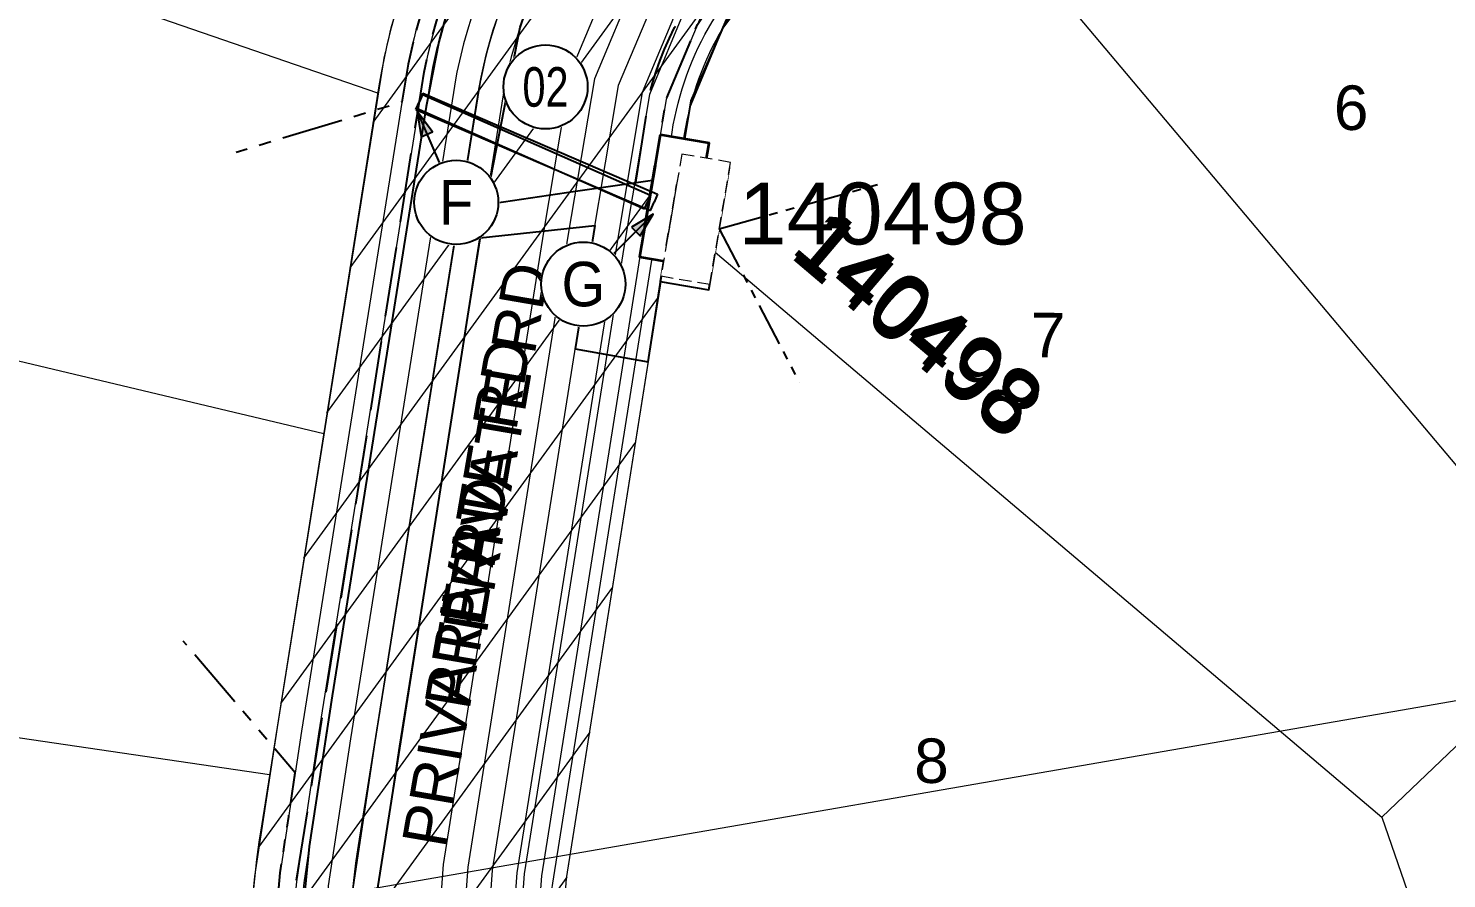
# Model space of a CAD drawing. Header units: metres. Extents: x 0 to 309348, y 0 to 6272736.
# Drawn here: x 308502.2 to 308559.6, y 6272132.6 to 6272167 of the extents above; entities that cross this region are included whole.
import ezdxf
from ezdxf.enums import TextEntityAlignment as Align

# ---------------------------------------------------------------- set-up
doc = ezdxf.new("R2010")
doc.units = ezdxf.units.M
for name, pattern in [('DASHED', [0.75, 0.5, -0.25]), ('IE Trench LV', [5.5, 4, -1.5]), ('PHANTOMX2', [5, 2.5, -0.5, 0.5, -0.5, 0.5, -0.5])]:
    doc.linetypes.add(name, pattern=pattern)
doc.layers.get('0').update_dxf_attribs({"color": 6})
for name, color, linetype, lineweight in [('_User Miscellaneous1', 30, 'Continuous', 13), ('_User_LV_Exist', 5, 'Continuous', 35), ('Cadastre Developer_SP_NEW', 92, 'Continuous', 15), ('Cadastre Easements_SP_NEW', 52, 'DASHED', 15), ('Cadastre Land Parcels_SP_EXT', 118, 'Continuous', 15), ('Cadastre Roads_SP_NEW', 214, 'Continuous', 15)]:
    doc.layers.add(name, color=color, linetype=linetype, lineweight=lineweight)
doc.layers.add('_User Miscellaneous10', color=252, linetype='Continuous', lineweight=13, plot=False, transparency=0.85)
for name, color, linetype in [('Duct_SP_NEW', 2, 'Continuous'), ('Mains_LV_New_T84', 2, 'Cable x'), ('Mains_LV_New_T94', 2, 'Cable o'), ('Notes_SP_NEW', 51, 'Continuous'), ('Services_SP_NEW_UG', 2, 'PHANTOMX2'), ('SupportsUG_SP_LV_NEW', 2, 'Continuous'), ('Trench_SP_NEW', 2, 'Continuous'), ('UG_Details_SP_MISC', 7, 'Continuous')]:
    doc.layers.add(name, color=color, linetype=linetype)
doc.styles.add('RoadName', font='arial.ttf', dxfattribs={"height": 2.5})
doc.styles.get("Standard").update_dxf_attribs({"font": 'arial.ttf'})
doc.linetypes.add('Cable 1', pattern='A,5,-2,["//",Standard,S=1.5,R=0,X=-1.5,Y=-0.8],-0.001', length=7.001)
doc.linetypes.add('Cable o', pattern='A,5.25,-0.1,["o",Standard,S=2,R=0,X=0.2,Y=-0.7],-2', length=7.35)
doc.linetypes.add('Cable x', pattern='A,5,-0.25,["x",Standard,S=2,R=0,X=0,Y=-0.8],-1.5', length=6.75)

# ---------------------------------------------------------------- blocks, each defined once
blk = doc.blocks.new('PILLAR_NEW')
at = {"width": 0.9}
blk.add_attdef('ASSET_NUM', text='', height=2, dxfattribs=at).set_placement((4, 2), align=Align.MIDDLE_LEFT)
for tag, p, flags in [('SUBURB', (-2, 0), 1), ('STREETNAME', (-1.8, 0), 9), ('PARENT', (-1.6, 0), 9), ('NOTES', (-1.4, 0), 9), ('LOCATION', (-1.2, 0), 9), ('LEGEND', (-1, 0), 9), ('USAGE', (-0.8, 0), 9), ('SUPPORT_TYPE', (-0.6, 0), 9), ('STATE', (-0.4, 0), 9), ('OWNED_BY', (-0.2, 0), 9)]:
    blk.add_attdef(tag, p, '', height=0.2, rotation=270, dxfattribs=dict(flags=flags))
blk.add_wipeout([(1, 2.5), (1, -2.5), (-1, -2.5), (-1, 2.5)])
blk.add_lwpolyline([(-1, 2.5), (-1, -1.25), (-1, 1.25), (-1, -2.5), (1, -2.5), (1, 2.5)], close=True)
blk = doc.blocks.new('DUCT_INDICATOR')
blk.add_wipeout([(0, 1.75), (-0.021, 1.75), (-0.043, 1.749), (-0.064, 1.749), (-0.086, 1.748), (-0.107, 1.747), (-0.129, 1.745), (-0.15, 1.744), (-0.172, 1.742), (-0.193, 1.739), (-0.214, 1.737), (-0.236, 1.734), (-0.257, 1.731), (-0.278, 1.728), (-0.299, 1.724), (-0.32, 1.72), (-0.341, 1.716), (-0.362, 1.712), (-0.383, 1.707), (-0.404, 1.703), (-0.425, 1.698), (-0.446, 1.692), (-0.467, 1.687), (-0.487, 1.681), (-0.508, 1.675), (-0.529, 1.668), (-0.549, 1.662), (-0.569, 1.655), (-0.59, 1.648), (-0.61, 1.64), (-0.63, 1.633), (-0.65, 1.625), (-0.67, 1.617), (-0.689, 1.608), (-0.709, 1.6), (-0.729, 1.591), (-0.748, 1.582), (-0.768, 1.573), (-0.787, 1.563), (-0.806, 1.553), (-0.825, 1.543), (-0.844, 1.533), (-0.863, 1.523), (-0.881, 1.512), (-0.9, 1.501), (-0.918, 1.49), (-0.936, 1.478), (-0.954, 1.467), (-0.972, 1.455), (-0.99, 1.443), (-1.008, 1.431), (-1.025, 1.418), (-1.042, 1.406), (-1.06, 1.393), (-1.077, 1.38), (-1.094, 1.366), (-1.11, 1.353), (-1.127, 1.339), (-1.143, 1.325), (-1.159, 1.311), (-1.175, 1.297), (-1.191, 1.282), (-1.207, 1.267), (-1.222, 1.253), (-1.237, 1.237), (-1.253, 1.222), (-1.267, 1.207), (-1.282, 1.191), (-1.297, 1.175), (-1.311, 1.159), (-1.325, 1.143), (-1.339, 1.127), (-1.353, 1.11), (-1.366, 1.094), (-1.38, 1.077), (-1.393, 1.06), (-1.406, 1.042), (-1.418, 1.025), (-1.431, 1.008), (-1.443, 0.99), (-1.455, 0.972), (-1.467, 0.954), (-1.478, 0.936), (-1.49, 0.918), (-1.501, 0.9), (-1.512, 0.881), (-1.523, 0.863), (-1.533, 0.844), (-1.543, 0.825), (-1.553, 0.806), (-1.563, 0.787), (-1.573, 0.768), (-1.582, 0.748), (-1.591, 0.729), (-1.6, 0.709), (-1.608, 0.689), (-1.617, 0.67), (-1.625, 0.65), (-1.633, 0.63), (-1.64, 0.61), (-1.648, 0.59), (-1.655, 0.569), (-1.662, 0.549), (-1.668, 0.529), (-1.675, 0.508), (-1.681, 0.487), (-1.687, 0.467), (-1.692, 0.446), (-1.698, 0.425), (-1.703, 0.404), (-1.707, 0.383), (-1.712, 0.362), (-1.716, 0.341), (-1.72, 0.32), (-1.724, 0.299), (-1.728, 0.278), (-1.731, 0.257), (-1.734, 0.236), (-1.737, 0.214), (-1.739, 0.193), (-1.742, 0.172), (-1.744, 0.15), (-1.745, 0.129), (-1.747, 0.107), (-1.748, 0.086), (-1.749, 0.064), (-1.749, 0.043), (-1.75, 0.021), (-1.75, 0), (-1.75, -0.021), (-1.749, -0.043), (-1.749, -0.064), (-1.748, -0.086), (-1.747, -0.107), (-1.745, -0.129), (-1.744, -0.15), (-1.742, -0.172), (-1.739, -0.193), (-1.737, -0.214), (-1.734, -0.236), (-1.731, -0.257), (-1.728, -0.278), (-1.724, -0.299), (-1.72, -0.32), (-1.716, -0.341), (-1.712, -0.362), (-1.707, -0.383), (-1.703, -0.404), (-1.698, -0.425), (-1.692, -0.446), (-1.687, -0.467), (-1.681, -0.487), (-1.675, -0.508), (-1.668, -0.529), (-1.662, -0.549), (-1.655, -0.569), (-1.648, -0.59), (-1.64, -0.61), (-1.633, -0.63), (-1.625, -0.65), (-1.617, -0.67), (-1.608, -0.689), (-1.6, -0.709), (-1.591, -0.729), (-1.582, -0.748), (-1.573, -0.768), (-1.563, -0.787), (-1.553, -0.806), (-1.543, -0.825), (-1.533, -0.844), (-1.523, -0.863), (-1.512, -0.881), (-1.501, -0.9), (-1.49, -0.918), (-1.478, -0.936), (-1.467, -0.954), (-1.455, -0.972), (-1.443, -0.99), (-1.431, -1.008), (-1.418, -1.025), (-1.406, -1.042), (-1.393, -1.06), (-1.38, -1.077), (-1.366, -1.094), (-1.353, -1.11), (-1.339, -1.127), (-1.325, -1.143), (-1.311, -1.159), (-1.297, -1.175), (-1.282, -1.191), (-1.267, -1.207), (-1.253, -1.222), (-1.237, -1.237), (-1.222, -1.253), (-1.207, -1.267), (-1.191, -1.282), (-1.175, -1.297), (-1.159, -1.311), (-1.143, -1.325), (-1.127, -1.339), (-1.11, -1.353), (-1.094, -1.366), (-1.077, -1.38), (-1.06, -1.393), (-1.042, -1.406), (-1.025, -1.418), (-1.008, -1.431), (-0.99, -1.443), (-0.972, -1.455), (-0.954, -1.467), (-0.936, -1.478), (-0.918, -1.49), (-0.9, -1.501), (-0.881, -1.512), (-0.863, -1.523), (-0.844, -1.533), (-0.825, -1.543), (-0.806, -1.553), (-0.787, -1.563), (-0.768, -1.573), (-0.748, -1.582), (-0.729, -1.591), (-0.709, -1.6), (-0.689, -1.608), (-0.67, -1.617), (-0.65, -1.625), (-0.63, -1.633), (-0.61, -1.64), (-0.59, -1.648), (-0.569, -1.655), (-0.549, -1.662), (-0.529, -1.668), (-0.508, -1.675), (-0.487, -1.681), (-0.467, -1.687), (-0.446, -1.692), (-0.425, -1.698), (-0.404, -1.703), (-0.383, -1.707), (-0.362, -1.712), (-0.341, -1.716), (-0.32, -1.72), (-0.299, -1.724), (-0.278, -1.728), (-0.257, -1.731), (-0.236, -1.734), (-0.214, -1.737), (-0.193, -1.739), (-0.172, -1.742), (-0.15, -1.744), (-0.129, -1.745), (-0.107, -1.747), (-0.086, -1.748), (-0.064, -1.749), (-0.043, -1.749), (-0.021, -1.75), (0, -1.75), (0.021, -1.75), (0.043, -1.749), (0.064, -1.749), (0.086, -1.748), (0.107, -1.747), (0.129, -1.745), (0.15, -1.744), (0.172, -1.742), (0.193, -1.739), (0.214, -1.737), (0.236, -1.734), (0.257, -1.731), (0.278, -1.728), (0.299, -1.724), (0.32, -1.72), (0.341, -1.716), (0.362, -1.712), (0.383, -1.707), (0.404, -1.703), (0.425, -1.698), (0.446, -1.692), (0.467, -1.687), (0.487, -1.681), (0.508, -1.675), (0.529, -1.668), (0.549, -1.662), (0.569, -1.655), (0.59, -1.648), (0.61, -1.64), (0.63, -1.633), (0.65, -1.625), (0.67, -1.617), (0.689, -1.608), (0.709, -1.6), (0.729, -1.591), (0.748, -1.582), (0.768, -1.573), (0.787, -1.563), (0.806, -1.553), (0.825, -1.543), (0.844, -1.533), (0.863, -1.523), (0.881, -1.512), (0.9, -1.501), (0.918, -1.49), (0.936, -1.478), (0.954, -1.467), (0.972, -1.455), (0.99, -1.443), (1.008, -1.431), (1.025, -1.418), (1.042, -1.406), (1.06, -1.393), (1.077, -1.38), (1.094, -1.366), (1.11, -1.353), (1.127, -1.339), (1.143, -1.325), (1.159, -1.311), (1.175, -1.297), (1.191, -1.282), (1.207, -1.267), (1.222, -1.253), (1.237, -1.237), (1.253, -1.222), (1.267, -1.207), (1.282, -1.191), (1.297, -1.175), (1.311, -1.159), (1.325, -1.143), (1.339, -1.127), (1.353, -1.11), (1.366, -1.094), (1.38, -1.077), (1.393, -1.06), (1.406, -1.042), (1.418, -1.025), (1.431, -1.008), (1.443, -0.99), (1.455, -0.972), (1.467, -0.954), (1.478, -0.936), (1.49, -0.918), (1.501, -0.9), (1.512, -0.881), (1.523, -0.863), (1.533, -0.844), (1.543, -0.825), (1.553, -0.806), (1.563, -0.787), (1.573, -0.768), (1.582, -0.748), (1.591, -0.729), (1.6, -0.709), (1.608, -0.689), (1.617, -0.67), (1.625, -0.65), (1.633, -0.63), (1.64, -0.61), (1.648, -0.59), (1.655, -0.569), (1.662, -0.549), (1.668, -0.529), (1.675, -0.508), (1.681, -0.487), (1.687, -0.467), (1.692, -0.446), (1.698, -0.425), (1.703, -0.404), (1.707, -0.383), (1.712, -0.362), (1.716, -0.341), (1.72, -0.32), (1.724, -0.299), (1.728, -0.278), (1.731, -0.257), (1.734, -0.236), (1.737, -0.214), (1.739, -0.193), (1.742, -0.172), (1.744, -0.15), (1.745, -0.129), (1.747, -0.107), (1.748, -0.086), (1.749, -0.064), (1.749, -0.043), (1.75, -0.021), (1.75, 0), (1.75, 0.021), (1.749, 0.043), (1.749, 0.064), (1.748, 0.086), (1.747, 0.107), (1.745, 0.129), (1.744, 0.15), (1.742, 0.172), (1.739, 0.193), (1.737, 0.214), (1.734, 0.236), (1.731, 0.257), (1.728, 0.278), (1.724, 0.299), (1.72, 0.32), (1.716, 0.341), (1.712, 0.362), (1.707, 0.383), (1.703, 0.404), (1.698, 0.425), (1.692, 0.446), (1.687, 0.467), (1.681, 0.487), (1.675, 0.508), (1.668, 0.529), (1.662, 0.549), (1.655, 0.569), (1.648, 0.59), (1.64, 0.61), (1.633, 0.63), (1.625, 0.65), (1.617, 0.67), (1.608, 0.689), (1.6, 0.709), (1.591, 0.729), (1.582, 0.748), (1.573, 0.768), (1.563, 0.787), (1.553, 0.806), (1.543, 0.825), (1.533, 0.844), (1.523, 0.863), (1.512, 0.881), (1.501, 0.9), (1.49, 0.918), (1.478, 0.936), (1.467, 0.954), (1.455, 0.972), (1.443, 0.99), (1.431, 1.008), (1.418, 1.025), (1.406, 1.042), (1.393, 1.06), (1.38, 1.077), (1.366, 1.094), (1.353, 1.11), (1.339, 1.127), (1.325, 1.143), (1.311, 1.159), (1.297, 1.175), (1.282, 1.191), (1.267, 1.207), (1.253, 1.222), (1.237, 1.237), (1.222, 1.253), (1.207, 1.267), (1.191, 1.282), (1.175, 1.297), (1.159, 1.311), (1.143, 1.325), (1.127, 1.339), (1.11, 1.353), (1.094, 1.366), (1.077, 1.38), (1.06, 1.393), (1.042, 1.406), (1.025, 1.418), (1.008, 1.431), (0.99, 1.443), (0.972, 1.455), (0.954, 1.467), (0.936, 1.478), (0.918, 1.49), (0.9, 1.501), (0.881, 1.512), (0.863, 1.523), (0.844, 1.533), (0.825, 1.543), (0.806, 1.553), (0.787, 1.563), (0.768, 1.573), (0.748, 1.582), (0.729, 1.591), (0.709, 1.6), (0.689, 1.608), (0.67, 1.617), (0.65, 1.625), (0.63, 1.633), (0.61, 1.64), (0.59, 1.648), (0.569, 1.655), (0.549, 1.662), (0.529, 1.668), (0.508, 1.675), (0.487, 1.681), (0.467, 1.687), (0.446, 1.692), (0.425, 1.698), (0.404, 1.703), (0.383, 1.707), (0.362, 1.712), (0.341, 1.716), (0.32, 1.72), (0.299, 1.724), (0.278, 1.728), (0.257, 1.731), (0.236, 1.734), (0.214, 1.737), (0.193, 1.739), (0.172, 1.742), (0.15, 1.744), (0.129, 1.745), (0.107, 1.747), (0.086, 1.748), (0.064, 1.749), (0.043, 1.749), (0.021, 1.75)])
blk.add_circle((0, 0), 1.7)
at = {"width": 0.9}
blk.add_attdef('CODE', text='', height=1.8, dxfattribs=at).set_placement((0, 0), align=Align.MIDDLE_CENTER)
at = {"flags": 1}
blk.add_attdef('Z', (0, 0), '', height=0.2, dxfattribs=at)
blk = doc.blocks.new('*U498')
h = blk.add_hatch(color=256)
h.dxf.hatch_style = 1
h.paths.add_polyline_path([(-1.417, 2.656), (-0.958, 2.854), (-1.584, 3.673)])
at = {"flags": 128}
blk.add_lwpolyline([(-1.417, 2.656), (-0.958, 2.854), (-1.584, 3.673), (-1.417, 2.656)], dxfattribs=at)
blk.add_wipeout([(0, 1.75), (-0.021, 1.75), (-0.043, 1.749), (-0.064, 1.749), (-0.086, 1.748), (-0.107, 1.747), (-0.129, 1.745), (-0.15, 1.744), (-0.172, 1.742), (-0.193, 1.739), (-0.214, 1.737), (-0.236, 1.734), (-0.257, 1.731), (-0.278, 1.728), (-0.299, 1.724), (-0.32, 1.72), (-0.341, 1.716), (-0.362, 1.712), (-0.383, 1.707), (-0.404, 1.703), (-0.425, 1.698), (-0.446, 1.692), (-0.467, 1.687), (-0.487, 1.681), (-0.508, 1.675), (-0.529, 1.668), (-0.549, 1.662), (-0.569, 1.655), (-0.59, 1.648), (-0.61, 1.64), (-0.63, 1.633), (-0.65, 1.625), (-0.67, 1.617), (-0.689, 1.608), (-0.709, 1.6), (-0.729, 1.591), (-0.748, 1.582), (-0.768, 1.573), (-0.787, 1.563), (-0.806, 1.553), (-0.825, 1.543), (-0.844, 1.533), (-0.863, 1.523), (-0.881, 1.512), (-0.9, 1.501), (-0.918, 1.49), (-0.936, 1.478), (-0.954, 1.467), (-0.972, 1.455), (-0.99, 1.443), (-1.008, 1.431), (-1.025, 1.418), (-1.042, 1.406), (-1.06, 1.393), (-1.077, 1.38), (-1.094, 1.366), (-1.11, 1.353), (-1.127, 1.339), (-1.143, 1.325), (-1.159, 1.311), (-1.175, 1.297), (-1.191, 1.282), (-1.207, 1.267), (-1.222, 1.253), (-1.237, 1.237), (-1.253, 1.222), (-1.267, 1.207), (-1.282, 1.191), (-1.297, 1.175), (-1.311, 1.159), (-1.325, 1.143), (-1.339, 1.127), (-1.353, 1.11), (-1.366, 1.094), (-1.38, 1.077), (-1.393, 1.06), (-1.406, 1.042), (-1.418, 1.025), (-1.431, 1.008), (-1.443, 0.99), (-1.455, 0.972), (-1.467, 0.954), (-1.478, 0.936), (-1.49, 0.918), (-1.501, 0.9), (-1.512, 0.881), (-1.523, 0.863), (-1.533, 0.844), (-1.543, 0.825), (-1.553, 0.806), (-1.563, 0.787), (-1.573, 0.768), (-1.582, 0.748), (-1.591, 0.729), (-1.6, 0.709), (-1.608, 0.689), (-1.617, 0.67), (-1.625, 0.65), (-1.633, 0.63), (-1.64, 0.61), (-1.648, 0.59), (-1.655, 0.569), (-1.662, 0.549), (-1.668, 0.529), (-1.675, 0.508), (-1.681, 0.487), (-1.687, 0.467), (-1.692, 0.446), (-1.698, 0.425), (-1.703, 0.404), (-1.707, 0.383), (-1.712, 0.362), (-1.716, 0.341), (-1.72, 0.32), (-1.724, 0.299), (-1.728, 0.278), (-1.731, 0.257), (-1.734, 0.236), (-1.737, 0.214), (-1.739, 0.193), (-1.742, 0.172), (-1.744, 0.15), (-1.745, 0.129), (-1.747, 0.107), (-1.748, 0.086), (-1.749, 0.064), (-1.749, 0.043), (-1.75, 0.021), (-1.75, 0), (-1.75, -0.021), (-1.749, -0.043), (-1.749, -0.064), (-1.748, -0.086), (-1.747, -0.107), (-1.745, -0.129), (-1.744, -0.15), (-1.742, -0.172), (-1.739, -0.193), (-1.737, -0.214), (-1.734, -0.236), (-1.731, -0.257), (-1.728, -0.278), (-1.724, -0.299), (-1.72, -0.32), (-1.716, -0.341), (-1.712, -0.362), (-1.707, -0.383), (-1.703, -0.404), (-1.698, -0.425), (-1.692, -0.446), (-1.687, -0.467), (-1.681, -0.487), (-1.675, -0.508), (-1.668, -0.529), (-1.662, -0.549), (-1.655, -0.569), (-1.648, -0.59), (-1.64, -0.61), (-1.633, -0.63), (-1.625, -0.65), (-1.617, -0.67), (-1.608, -0.689), (-1.6, -0.709), (-1.591, -0.729), (-1.582, -0.748), (-1.573, -0.768), (-1.563, -0.787), (-1.553, -0.806), (-1.543, -0.825), (-1.533, -0.844), (-1.523, -0.863), (-1.512, -0.881), (-1.501, -0.9), (-1.49, -0.918), (-1.478, -0.936), (-1.467, -0.954), (-1.455, -0.972), (-1.443, -0.99), (-1.431, -1.008), (-1.418, -1.025), (-1.406, -1.042), (-1.393, -1.06), (-1.38, -1.077), (-1.366, -1.094), (-1.353, -1.11), (-1.339, -1.127), (-1.325, -1.143), (-1.311, -1.159), (-1.297, -1.175), (-1.282, -1.191), (-1.267, -1.207), (-1.253, -1.222), (-1.237, -1.237), (-1.222, -1.253), (-1.207, -1.267), (-1.191, -1.282), (-1.175, -1.297), (-1.159, -1.311), (-1.143, -1.325), (-1.127, -1.339), (-1.11, -1.353), (-1.094, -1.366), (-1.077, -1.38), (-1.06, -1.393), (-1.042, -1.406), (-1.025, -1.418), (-1.008, -1.431), (-0.99, -1.443), (-0.972, -1.455), (-0.954, -1.467), (-0.936, -1.478), (-0.918, -1.49), (-0.9, -1.501), (-0.881, -1.512), (-0.863, -1.523), (-0.844, -1.533), (-0.825, -1.543), (-0.806, -1.553), (-0.787, -1.563), (-0.768, -1.573), (-0.748, -1.582), (-0.729, -1.591), (-0.709, -1.6), (-0.689, -1.608), (-0.67, -1.617), (-0.65, -1.625), (-0.63, -1.633), (-0.61, -1.64), (-0.59, -1.648), (-0.569, -1.655), (-0.549, -1.662), (-0.529, -1.668), (-0.508, -1.675), (-0.487, -1.681), (-0.467, -1.687), (-0.446, -1.692), (-0.425, -1.698), (-0.404, -1.703), (-0.383, -1.707), (-0.362, -1.712), (-0.341, -1.716), (-0.32, -1.72), (-0.299, -1.724), (-0.278, -1.728), (-0.257, -1.731), (-0.236, -1.734), (-0.214, -1.737), (-0.193, -1.739), (-0.172, -1.742), (-0.15, -1.744), (-0.129, -1.745), (-0.107, -1.747), (-0.086, -1.748), (-0.064, -1.749), (-0.043, -1.749), (-0.021, -1.75), (0, -1.75), (0.021, -1.75), (0.043, -1.749), (0.064, -1.749), (0.086, -1.748), (0.107, -1.747), (0.129, -1.745), (0.15, -1.744), (0.172, -1.742), (0.193, -1.739), (0.214, -1.737), (0.236, -1.734), (0.257, -1.731), (0.278, -1.728), (0.299, -1.724), (0.32, -1.72), (0.341, -1.716), (0.362, -1.712), (0.383, -1.707), (0.404, -1.703), (0.425, -1.698), (0.446, -1.692), (0.467, -1.687), (0.487, -1.681), (0.508, -1.675), (0.529, -1.668), (0.549, -1.662), (0.569, -1.655), (0.59, -1.648), (0.61, -1.64), (0.63, -1.633), (0.65, -1.625), (0.67, -1.617), (0.689, -1.608), (0.709, -1.6), (0.729, -1.591), (0.748, -1.582), (0.768, -1.573), (0.787, -1.563), (0.806, -1.553), (0.825, -1.543), (0.844, -1.533), (0.863, -1.523), (0.881, -1.512), (0.9, -1.501), (0.918, -1.49), (0.936, -1.478), (0.954, -1.467), (0.972, -1.455), (0.99, -1.443), (1.008, -1.431), (1.025, -1.418), (1.042, -1.406), (1.06, -1.393), (1.077, -1.38), (1.094, -1.366), (1.11, -1.353), (1.127, -1.339), (1.143, -1.325), (1.159, -1.311), (1.175, -1.297), (1.191, -1.282), (1.207, -1.267), (1.222, -1.253), (1.237, -1.237), (1.253, -1.222), (1.267, -1.207), (1.282, -1.191), (1.297, -1.175), (1.311, -1.159), (1.325, -1.143), (1.339, -1.127), (1.353, -1.11), (1.366, -1.094), (1.38, -1.077), (1.393, -1.06), (1.406, -1.042), (1.418, -1.025), (1.431, -1.008), (1.443, -0.99), (1.455, -0.972), (1.467, -0.954), (1.478, -0.936), (1.49, -0.918), (1.501, -0.9), (1.512, -0.881), (1.523, -0.863), (1.533, -0.844), (1.543, -0.825), (1.553, -0.806), (1.563, -0.787), (1.573, -0.768), (1.582, -0.748), (1.591, -0.729), (1.6, -0.709), (1.608, -0.689), (1.617, -0.67), (1.625, -0.65), (1.633, -0.63), (1.64, -0.61), (1.648, -0.59), (1.655, -0.569), (1.662, -0.549), (1.668, -0.529), (1.675, -0.508), (1.681, -0.487), (1.687, -0.467), (1.692, -0.446), (1.698, -0.425), (1.703, -0.404), (1.707, -0.383), (1.712, -0.362), (1.716, -0.341), (1.72, -0.32), (1.724, -0.299), (1.728, -0.278), (1.731, -0.257), (1.734, -0.236), (1.737, -0.214), (1.739, -0.193), (1.742, -0.172), (1.744, -0.15), (1.745, -0.129), (1.747, -0.107), (1.748, -0.086), (1.749, -0.064), (1.749, -0.043), (1.75, -0.021), (1.75, 0), (1.75, 0.021), (1.749, 0.043), (1.749, 0.064), (1.748, 0.086), (1.747, 0.107), (1.745, 0.129), (1.744, 0.15), (1.742, 0.172), (1.739, 0.193), (1.737, 0.214), (1.734, 0.236), (1.731, 0.257), (1.728, 0.278), (1.724, 0.299), (1.72, 0.32), (1.716, 0.341), (1.712, 0.362), (1.707, 0.383), (1.703, 0.404), (1.698, 0.425), (1.692, 0.446), (1.687, 0.467), (1.681, 0.487), (1.675, 0.508), (1.668, 0.529), (1.662, 0.549), (1.655, 0.569), (1.648, 0.59), (1.64, 0.61), (1.633, 0.63), (1.625, 0.65), (1.617, 0.67), (1.608, 0.689), (1.6, 0.709), (1.591, 0.729), (1.582, 0.748), (1.573, 0.768), (1.563, 0.787), (1.553, 0.806), (1.543, 0.825), (1.533, 0.844), (1.523, 0.863), (1.512, 0.881), (1.501, 0.9), (1.49, 0.918), (1.478, 0.936), (1.467, 0.954), (1.455, 0.972), (1.443, 0.99), (1.431, 1.008), (1.418, 1.025), (1.406, 1.042), (1.393, 1.06), (1.38, 1.077), (1.366, 1.094), (1.353, 1.11), (1.339, 1.127), (1.325, 1.143), (1.311, 1.159), (1.297, 1.175), (1.282, 1.191), (1.267, 1.207), (1.253, 1.222), (1.237, 1.237), (1.222, 1.253), (1.207, 1.267), (1.191, 1.282), (1.175, 1.297), (1.159, 1.311), (1.143, 1.325), (1.127, 1.339), (1.11, 1.353), (1.094, 1.366), (1.077, 1.38), (1.06, 1.393), (1.042, 1.406), (1.025, 1.418), (1.008, 1.431), (0.99, 1.443), (0.972, 1.455), (0.954, 1.467), (0.936, 1.478), (0.918, 1.49), (0.9, 1.501), (0.881, 1.512), (0.863, 1.523), (0.844, 1.533), (0.825, 1.543), (0.806, 1.553), (0.787, 1.563), (0.768, 1.573), (0.748, 1.582), (0.729, 1.591), (0.709, 1.6), (0.689, 1.608), (0.67, 1.617), (0.65, 1.625), (0.63, 1.633), (0.61, 1.64), (0.59, 1.648), (0.569, 1.655), (0.549, 1.662), (0.529, 1.668), (0.508, 1.675), (0.487, 1.681), (0.467, 1.687), (0.446, 1.692), (0.425, 1.698), (0.404, 1.703), (0.383, 1.707), (0.362, 1.712), (0.341, 1.716), (0.32, 1.72), (0.299, 1.724), (0.278, 1.728), (0.257, 1.731), (0.236, 1.734), (0.214, 1.737), (0.193, 1.739), (0.172, 1.742), (0.15, 1.744), (0.129, 1.745), (0.107, 1.747), (0.086, 1.748), (0.064, 1.749), (0.043, 1.749), (0.021, 1.75)])
blk.add_line((-1.584, 3.673), (-0.693, 1.607))
blk.add_circle((0, 0), 1.7)
at = {"width": 0.9}
blk.add_attdef('CODE', text='', height=1.8, dxfattribs=at).set_placement((0, 0), align=Align.MIDDLE_CENTER)
at = {"flags": 1}
blk.add_attdef('Z', (0, 0), '', height=0.2, dxfattribs=at)
blk = doc.blocks.new('*U499')
blk.add_wipeout([(0, 1.75), (-0.021, 1.75), (-0.043, 1.749), (-0.064, 1.749), (-0.086, 1.748), (-0.107, 1.747), (-0.129, 1.745), (-0.15, 1.744), (-0.172, 1.742), (-0.193, 1.739), (-0.214, 1.737), (-0.236, 1.734), (-0.257, 1.731), (-0.278, 1.728), (-0.299, 1.724), (-0.32, 1.72), (-0.341, 1.716), (-0.362, 1.712), (-0.383, 1.707), (-0.404, 1.703), (-0.425, 1.698), (-0.446, 1.692), (-0.467, 1.687), (-0.487, 1.681), (-0.508, 1.675), (-0.529, 1.668), (-0.549, 1.662), (-0.569, 1.655), (-0.59, 1.648), (-0.61, 1.64), (-0.63, 1.633), (-0.65, 1.625), (-0.67, 1.617), (-0.689, 1.608), (-0.709, 1.6), (-0.729, 1.591), (-0.748, 1.582), (-0.768, 1.573), (-0.787, 1.563), (-0.806, 1.553), (-0.825, 1.543), (-0.844, 1.533), (-0.863, 1.523), (-0.881, 1.512), (-0.9, 1.501), (-0.918, 1.49), (-0.936, 1.478), (-0.954, 1.467), (-0.972, 1.455), (-0.99, 1.443), (-1.008, 1.431), (-1.025, 1.418), (-1.042, 1.406), (-1.06, 1.393), (-1.077, 1.38), (-1.094, 1.366), (-1.11, 1.353), (-1.127, 1.339), (-1.143, 1.325), (-1.159, 1.311), (-1.175, 1.297), (-1.191, 1.282), (-1.207, 1.267), (-1.222, 1.253), (-1.237, 1.237), (-1.253, 1.222), (-1.267, 1.207), (-1.282, 1.191), (-1.297, 1.175), (-1.311, 1.159), (-1.325, 1.143), (-1.339, 1.127), (-1.353, 1.11), (-1.366, 1.094), (-1.38, 1.077), (-1.393, 1.06), (-1.406, 1.042), (-1.418, 1.025), (-1.431, 1.008), (-1.443, 0.99), (-1.455, 0.972), (-1.467, 0.954), (-1.478, 0.936), (-1.49, 0.918), (-1.501, 0.9), (-1.512, 0.881), (-1.523, 0.863), (-1.533, 0.844), (-1.543, 0.825), (-1.553, 0.806), (-1.563, 0.787), (-1.573, 0.768), (-1.582, 0.748), (-1.591, 0.729), (-1.6, 0.709), (-1.608, 0.689), (-1.617, 0.67), (-1.625, 0.65), (-1.633, 0.63), (-1.64, 0.61), (-1.648, 0.59), (-1.655, 0.569), (-1.662, 0.549), (-1.668, 0.529), (-1.675, 0.508), (-1.681, 0.487), (-1.687, 0.467), (-1.692, 0.446), (-1.698, 0.425), (-1.703, 0.404), (-1.707, 0.383), (-1.712, 0.362), (-1.716, 0.341), (-1.72, 0.32), (-1.724, 0.299), (-1.728, 0.278), (-1.731, 0.257), (-1.734, 0.236), (-1.737, 0.214), (-1.739, 0.193), (-1.742, 0.172), (-1.744, 0.15), (-1.745, 0.129), (-1.747, 0.107), (-1.748, 0.086), (-1.749, 0.064), (-1.749, 0.043), (-1.75, 0.021), (-1.75, 0), (-1.75, -0.021), (-1.749, -0.043), (-1.749, -0.064), (-1.748, -0.086), (-1.747, -0.107), (-1.745, -0.129), (-1.744, -0.15), (-1.742, -0.172), (-1.739, -0.193), (-1.737, -0.214), (-1.734, -0.236), (-1.731, -0.257), (-1.728, -0.278), (-1.724, -0.299), (-1.72, -0.32), (-1.716, -0.341), (-1.712, -0.362), (-1.707, -0.383), (-1.703, -0.404), (-1.698, -0.425), (-1.692, -0.446), (-1.687, -0.467), (-1.681, -0.487), (-1.675, -0.508), (-1.668, -0.529), (-1.662, -0.549), (-1.655, -0.569), (-1.648, -0.59), (-1.64, -0.61), (-1.633, -0.63), (-1.625, -0.65), (-1.617, -0.67), (-1.608, -0.689), (-1.6, -0.709), (-1.591, -0.729), (-1.582, -0.748), (-1.573, -0.768), (-1.563, -0.787), (-1.553, -0.806), (-1.543, -0.825), (-1.533, -0.844), (-1.523, -0.863), (-1.512, -0.881), (-1.501, -0.9), (-1.49, -0.918), (-1.478, -0.936), (-1.467, -0.954), (-1.455, -0.972), (-1.443, -0.99), (-1.431, -1.008), (-1.418, -1.025), (-1.406, -1.042), (-1.393, -1.06), (-1.38, -1.077), (-1.366, -1.094), (-1.353, -1.11), (-1.339, -1.127), (-1.325, -1.143), (-1.311, -1.159), (-1.297, -1.175), (-1.282, -1.191), (-1.267, -1.207), (-1.253, -1.222), (-1.237, -1.237), (-1.222, -1.253), (-1.207, -1.267), (-1.191, -1.282), (-1.175, -1.297), (-1.159, -1.311), (-1.143, -1.325), (-1.127, -1.339), (-1.11, -1.353), (-1.094, -1.366), (-1.077, -1.38), (-1.06, -1.393), (-1.042, -1.406), (-1.025, -1.418), (-1.008, -1.431), (-0.99, -1.443), (-0.972, -1.455), (-0.954, -1.467), (-0.936, -1.478), (-0.918, -1.49), (-0.9, -1.501), (-0.881, -1.512), (-0.863, -1.523), (-0.844, -1.533), (-0.825, -1.543), (-0.806, -1.553), (-0.787, -1.563), (-0.768, -1.573), (-0.748, -1.582), (-0.729, -1.591), (-0.709, -1.6), (-0.689, -1.608), (-0.67, -1.617), (-0.65, -1.625), (-0.63, -1.633), (-0.61, -1.64), (-0.59, -1.648), (-0.569, -1.655), (-0.549, -1.662), (-0.529, -1.668), (-0.508, -1.675), (-0.487, -1.681), (-0.467, -1.687), (-0.446, -1.692), (-0.425, -1.698), (-0.404, -1.703), (-0.383, -1.707), (-0.362, -1.712), (-0.341, -1.716), (-0.32, -1.72), (-0.299, -1.724), (-0.278, -1.728), (-0.257, -1.731), (-0.236, -1.734), (-0.214, -1.737), (-0.193, -1.739), (-0.172, -1.742), (-0.15, -1.744), (-0.129, -1.745), (-0.107, -1.747), (-0.086, -1.748), (-0.064, -1.749), (-0.043, -1.749), (-0.021, -1.75), (0, -1.75), (0.021, -1.75), (0.043, -1.749), (0.064, -1.749), (0.086, -1.748), (0.107, -1.747), (0.129, -1.745), (0.15, -1.744), (0.172, -1.742), (0.193, -1.739), (0.214, -1.737), (0.236, -1.734), (0.257, -1.731), (0.278, -1.728), (0.299, -1.724), (0.32, -1.72), (0.341, -1.716), (0.362, -1.712), (0.383, -1.707), (0.404, -1.703), (0.425, -1.698), (0.446, -1.692), (0.467, -1.687), (0.487, -1.681), (0.508, -1.675), (0.529, -1.668), (0.549, -1.662), (0.569, -1.655), (0.59, -1.648), (0.61, -1.64), (0.63, -1.633), (0.65, -1.625), (0.67, -1.617), (0.689, -1.608), (0.709, -1.6), (0.729, -1.591), (0.748, -1.582), (0.768, -1.573), (0.787, -1.563), (0.806, -1.553), (0.825, -1.543), (0.844, -1.533), (0.863, -1.523), (0.881, -1.512), (0.9, -1.501), (0.918, -1.49), (0.936, -1.478), (0.954, -1.467), (0.972, -1.455), (0.99, -1.443), (1.008, -1.431), (1.025, -1.418), (1.042, -1.406), (1.06, -1.393), (1.077, -1.38), (1.094, -1.366), (1.11, -1.353), (1.127, -1.339), (1.143, -1.325), (1.159, -1.311), (1.175, -1.297), (1.191, -1.282), (1.207, -1.267), (1.222, -1.253), (1.237, -1.237), (1.253, -1.222), (1.267, -1.207), (1.282, -1.191), (1.297, -1.175), (1.311, -1.159), (1.325, -1.143), (1.339, -1.127), (1.353, -1.11), (1.366, -1.094), (1.38, -1.077), (1.393, -1.06), (1.406, -1.042), (1.418, -1.025), (1.431, -1.008), (1.443, -0.99), (1.455, -0.972), (1.467, -0.954), (1.478, -0.936), (1.49, -0.918), (1.501, -0.9), (1.512, -0.881), (1.523, -0.863), (1.533, -0.844), (1.543, -0.825), (1.553, -0.806), (1.563, -0.787), (1.573, -0.768), (1.582, -0.748), (1.591, -0.729), (1.6, -0.709), (1.608, -0.689), (1.617, -0.67), (1.625, -0.65), (1.633, -0.63), (1.64, -0.61), (1.648, -0.59), (1.655, -0.569), (1.662, -0.549), (1.668, -0.529), (1.675, -0.508), (1.681, -0.487), (1.687, -0.467), (1.692, -0.446), (1.698, -0.425), (1.703, -0.404), (1.707, -0.383), (1.712, -0.362), (1.716, -0.341), (1.72, -0.32), (1.724, -0.299), (1.728, -0.278), (1.731, -0.257), (1.734, -0.236), (1.737, -0.214), (1.739, -0.193), (1.742, -0.172), (1.744, -0.15), (1.745, -0.129), (1.747, -0.107), (1.748, -0.086), (1.749, -0.064), (1.749, -0.043), (1.75, -0.021), (1.75, 0), (1.75, 0.021), (1.749, 0.043), (1.749, 0.064), (1.748, 0.086), (1.747, 0.107), (1.745, 0.129), (1.744, 0.15), (1.742, 0.172), (1.739, 0.193), (1.737, 0.214), (1.734, 0.236), (1.731, 0.257), (1.728, 0.278), (1.724, 0.299), (1.72, 0.32), (1.716, 0.341), (1.712, 0.362), (1.707, 0.383), (1.703, 0.404), (1.698, 0.425), (1.692, 0.446), (1.687, 0.467), (1.681, 0.487), (1.675, 0.508), (1.668, 0.529), (1.662, 0.549), (1.655, 0.569), (1.648, 0.59), (1.64, 0.61), (1.633, 0.63), (1.625, 0.65), (1.617, 0.67), (1.608, 0.689), (1.6, 0.709), (1.591, 0.729), (1.582, 0.748), (1.573, 0.768), (1.563, 0.787), (1.553, 0.806), (1.543, 0.825), (1.533, 0.844), (1.523, 0.863), (1.512, 0.881), (1.501, 0.9), (1.49, 0.918), (1.478, 0.936), (1.467, 0.954), (1.455, 0.972), (1.443, 0.99), (1.431, 1.008), (1.418, 1.025), (1.406, 1.042), (1.393, 1.06), (1.38, 1.077), (1.366, 1.094), (1.353, 1.11), (1.339, 1.127), (1.325, 1.143), (1.311, 1.159), (1.297, 1.175), (1.282, 1.191), (1.267, 1.207), (1.253, 1.222), (1.237, 1.237), (1.222, 1.253), (1.207, 1.267), (1.191, 1.282), (1.175, 1.297), (1.159, 1.311), (1.143, 1.325), (1.127, 1.339), (1.11, 1.353), (1.094, 1.366), (1.077, 1.38), (1.06, 1.393), (1.042, 1.406), (1.025, 1.418), (1.008, 1.431), (0.99, 1.443), (0.972, 1.455), (0.954, 1.467), (0.936, 1.478), (0.918, 1.49), (0.9, 1.501), (0.881, 1.512), (0.863, 1.523), (0.844, 1.533), (0.825, 1.543), (0.806, 1.553), (0.787, 1.563), (0.768, 1.573), (0.748, 1.582), (0.729, 1.591), (0.709, 1.6), (0.689, 1.608), (0.67, 1.617), (0.65, 1.625), (0.63, 1.633), (0.61, 1.64), (0.59, 1.648), (0.569, 1.655), (0.549, 1.662), (0.529, 1.668), (0.508, 1.675), (0.487, 1.681), (0.467, 1.687), (0.446, 1.692), (0.425, 1.698), (0.404, 1.703), (0.383, 1.707), (0.362, 1.712), (0.341, 1.716), (0.32, 1.72), (0.299, 1.724), (0.278, 1.728), (0.257, 1.731), (0.236, 1.734), (0.214, 1.737), (0.193, 1.739), (0.172, 1.742), (0.15, 1.744), (0.129, 1.745), (0.107, 1.747), (0.086, 1.748), (0.064, 1.749), (0.043, 1.749), (0.021, 1.75)])
h = blk.add_hatch(color=256)
h.dxf.hatch_style = 1
h.paths.add_polyline_path([(1.945, 2.297), (2.299, 1.944), (2.83, 2.827)])
blk.add_line((2.83, 2.827), (1.238, 1.237))
at = {"flags": 128}
blk.add_lwpolyline([(1.945, 2.297), (2.299, 1.944), (2.83, 2.827), (1.945, 2.297)], dxfattribs=at)
blk.add_circle((0, 0), 1.7)
at = {"width": 0.9}
blk.add_attdef('CODE', text='', height=1.8, dxfattribs=at).set_placement((0, 0), align=Align.MIDDLE_CENTER)
at = {"flags": 1}
blk.add_attdef('Z', (0, 0), '', height=0.2, dxfattribs=at)

msp = doc.modelspace()

# ---------------------------------------------------------------- linework, layer by layer
at = {"layer": '_User Miscellaneous10', "ltscale": 0.5, "flags": 128}
for points in [[(308554.30633, 6272181.261), (308556.72867, 6272178.06244), (308572.14825, 6272191.61171), (308517.25693, 6272263.86591), (308501.30942, 6272251.76178), (308544.34264, 6272194.41791), (308531.58681, 6272184.75887), (308524.86472, 6272179.63317, 0.08227282), (308519.6483, 6272173.55654, 0.08842709), (308516.54851, 6272165.53609), (308512.28017, 6272138.74933), (308511.37091, 6272132.71941, 0.05948927), (308511.47537, 6272123.8281), (308525.95775, 6272044.46539), (308522.74385, 6272039.80882), (308463.01045, 6272028.84718)], [(308555.10352, 6272181.86473), (308556.87653, 6272179.52358), (308570.78867, 6272191.74826), (308517.06532, 6272262.46505), (308502.70622, 6272251.56652), (308545.74011, 6272194.22175), (308532.19183, 6272183.96265), (308525.48946, 6272178.852, 0.08203014), (308520.50332, 6272173.03795, 0.08824463), (308517.53332, 6272165.36157), (308513.26837, 6272138.59609), (308512.36292, 6272132.5915, 0.05917352), (308512.46364, 6272123.9829), (308527.01578, 6272044.23788), (308523.33164, 6272038.89999), (308463.19094, 6272027.86361)], [(308555.90071, 6272182.46846), (308557.02439, 6272180.98471), (308569.4291, 6272191.8848), (308516.8737, 6272261.06419), (308504.10301, 6272251.37127), (308547.13757, 6272194.0256), (308532.79685, 6272183.16644), (308526.11461, 6272178.07114, 0.08177148), (308521.35835, 6272172.51937, 0.08805016), (308518.51806, 6272165.18669), (308514.25657, 6272138.44286), (308513.35499, 6272132.46388, 0.05884453), (308513.45197, 6272124.13735), (308528.07381, 6272044.01037), (308523.91944, 6272037.99115), (308463.37144, 6272026.88003)], [(308556.6979, 6272183.07219), (308557.17225, 6272182.44585), (308568.06952, 6272192.02135), (308516.68209, 6272259.66334), (308505.4998, 6272251.17601), (308548.53504, 6272193.82945), (308533.40186, 6272182.37022), (308526.74017, 6272177.29059, 0.08149498), (308522.21337, 6272172.00078, 0.08784227), (308519.50275, 6272165.0114), (308515.24477, 6272138.28962), (308514.34709, 6272132.33657, 0.05850134), (308514.44036, 6272124.29146), (308529.13184, 6272043.78286), (308524.50723, 6272037.08232), (308463.55193, 6272025.89646)], [(308557.28847, 6272183.87918), (308566.70995, 6272192.15789), (308516.49047, 6272258.26248), (308506.8966, 6272250.98076), (308549.9325, 6272193.6333), (308534.00688, 6272181.57401), (308527.36619, 6272176.51039, 0.08119849), (308523.0684, 6272171.48219, 0.08761936), (308520.48737, 6272164.8357), (308516.23296, 6272138.13639), (308515.33925, 6272132.20957, 0.05814291), (308515.42882, 6272124.44519), (308530.18987, 6272043.55536), (308525.09502, 6272036.17349), (308463.73243, 6272024.91288)], [(308556.62839, 6272184.63038), (308565.35037, 6272192.29444), (308516.29885, 6272256.86163), (308508.29339, 6272250.7855), (308551.32997, 6272193.43715), (308534.6119, 6272180.77779), (308527.99269, 6272175.73056, 0.0808795), (308523.92342, 6272170.96361, 0.08737952), (308521.47191, 6272164.65954), (308517.22116, 6272137.98315), (308516.33145, 6272132.08291, 0.05776808), (308516.41735, 6272124.59853), (308531.2479, 6272043.32785), (308525.68281, 6272035.26465), (308463.91292, 6272023.9293)]]:
    msp.add_lwpolyline(points, format="xyb", dxfattribs=at)
at = {"layer": '_User Miscellaneous10', "color": 4, "ltscale": 0.5, "flags": 128}
msp.add_lwpolyline([(308555.66156, 6272182.28734), (308556.98003, 6272180.54637), (308569.83697, 6272191.84384), (308516.93119, 6272261.48445), (308503.68397, 6272251.42984), (308546.71833, 6272194.08445), (308532.61534, 6272183.4053), (308525.92702, 6272178.30536, 0.08185086), (308521.10184, 6272172.67494, 0.08810984), (308518.22265, 6272165.23919), (308513.96011, 6272138.48883), (308513.05736, 6272132.50213, 0.05894467), (308513.15546, 6272124.09105), (308527.7564, 6272044.07863), (308523.7431, 6272038.2638), (308463.31729, 6272027.1751)], format="xyb", dxfattribs=at)
at = {"layer": '_User Miscellaneous10', "ltscale": 6, "flags": 128}
for points in [[(308554.99102, 6272186.2139), (308547.33551, 6272187.27219), (308535.74485, 6272178.49949), (308530.33684, 6272174.40628, 0.05333076), (308527.7019, 6272171.92959), (308525.92206, 6272169.50055), (308524.14425, 6272165.2568), (308523.05314, 6272158.77089), (308518.99399, 6272133.20624), (308518.6403, 6272128.3492), (308519.10857, 6272123.51609), (308533.7073, 6272043.78341), (308541.77198, 6272038.21731), (308581.96479, 6272045.59292)], [(308557.30427, 6272185.38647), (308551.61406, 6272186.68073), (308537.55536, 6272176.10741), (308532.14735, 6272172.0142, 0.05135078), (308530.04979, 6272170.05816), (308528.55186, 6272168.01385), (308527.04518, 6272164.41732), (308526.01386, 6272158.28681), (308521.97683, 6272132.86145), (308521.65087, 6272128.38518), (308522.08236, 6272123.93163), (308536.43438, 6272045.54639), (308542.45307, 6272041.39239), (308581.42331, 6272048.54365)], [(308554.85408, 6272185.22332), (308547.60881, 6272186.2249), (308536.34836, 6272177.70213), (308530.94035, 6272173.60892, 0.05273302), (308528.48529, 6272171.30683), (308526.79866, 6272169.00498), (308525.11123, 6272164.97698), (308524.04005, 6272158.60953), (308519.98827, 6272133.09131), (308519.64382, 6272128.3612), (308520.09984, 6272123.6546), (308534.61632, 6272044.37107), (308541.99901, 6272039.27567), (308581.78429, 6272046.57649)], [(308554.71715, 6272184.23274), (308547.8821, 6272185.17762), (308536.95186, 6272176.90477), (308531.54385, 6272172.81156, 0.05207647), (308529.26795, 6272170.68305), (308527.67526, 6272168.50941), (308526.07821, 6272164.69715), (308525.02695, 6272158.44817), (308520.98255, 6272132.97638), (308520.64735, 6272128.37319), (308521.0911, 6272123.79312), (308535.52535, 6272044.95873), (308542.22604, 6272040.33403), (308581.6038, 6272047.56007)], [(308554.44327, 6272182.25158), (308548.42868, 6272183.08304), (308538.15887, 6272175.31005), (308532.75086, 6272171.21684, 0.0505429), (308530.83072, 6272169.43204), (308529.42846, 6272167.51828), (308528.01216, 6272164.13749), (308527.00077, 6272158.12545), (308522.97111, 6272132.74653), (308522.65439, 6272128.39717), (308523.07362, 6272124.07015), (308537.3434, 6272046.13404), (308542.6801, 6272042.45075), (308581.24282, 6272049.52722)], [(308554.30633, 6272181.261), (308548.70198, 6272182.03575), (308538.76237, 6272174.51269), (308533.35436, 6272170.41948, 0.04963605), (308531.61065, 6272168.80454), (308530.30506, 6272167.02272), (308528.97914, 6272163.85766), (308527.98767, 6272157.96409), (308523.96539, 6272132.6316), (308523.65791, 6272128.40916), (308524.06488, 6272124.20867), (308538.25243, 6272046.7217), (308542.90714, 6272043.50911), (308581.06233, 6272050.5108)]]:
    msp.add_lwpolyline(points, format="xyb", dxfattribs=at)
at = {"layer": '_User Miscellaneous10', "color": 4, "ltscale": 6, "flags": 128}
msp.add_lwpolyline([(308554.53913, 6272182.94499), (308548.23738, 6272183.81614), (308537.73642, 6272175.8682), (308532.26112, 6272171.72407), (308530.3358, 6272169.94093), (308528.81484, 6272167.86518), (308527.33528, 6272164.33337), (308526.30993, 6272158.2384), (308522.27511, 6272132.82698), (308521.95192, 6272128.38877), (308522.37974, 6272123.97319), (308536.70708, 6272045.72268), (308542.52118, 6272041.7099), (308594.38452, 6272051.22711)], dxfattribs=at)
at = {"layer": 'Cadastre Developer_SP_NEW'}
for p, q in [((308516.34984, 6272164.39728), (308474.19858, 6272178.9143)), ((308538.76237, 6272174.51269), (308565.24805, 6272143.0554)), ((308516.39952, 6272164.69314), (308511.62004, 6272134.59179)), ((308528.74487, 6272162.73295), (308523.96539, 6272132.6316)), ((308514.16253, 6272150.61303), (308469.50168, 6272161.23596)), ((308528.22588, 6272159.46434), (308556.95542, 6272135.11051)), ((308556.95542, 6272135.11051), (308575.67492, 6272153.04503)), ((308511.97522, 6272136.82877), (308460.16081, 6272144.41494)), ((308556.95542, 6272135.11051), (308574.14088, 6272085.24448))]:
    msp.add_line(p, q, dxfattribs=at)
for centre, radius, start, end in [((308540.59641, 6272160.85116), 24.5, 126.5470842, 170.977903), ((308540.59641, 6272160.85116), 12, 127.1212536, 170.977903), ((308548.65608, 6272128.71121), 37.5, 170.977903, 190.3756939)]:
    msp.add_arc(centre, radius, start, end, dxfattribs=at)
at = {"layer": 'Cadastre Land Parcels_SP_EXT', "linetype": 'Continuous'}
msp.add_lwpolyline([(308583.20198, 6272143.85901), (308492.01896, 6272264.00303), (308477.72798, 6272282.80198), (308470.939, 6272277.31996), (308464.01699, 6272272.893), (308453.323, 6272266.79496), (308441.93304, 6272260.48403), (308428.85902, 6272253.14297), (308418.19798, 6272245.24401), (308409.93702, 6272237.38903), (308403.50499, 6272227.968), (308398.68097, 6272218.17598), (308395.10898, 6272205.60404), (308392.562, 6272191.65102), (308391.54997, 6272175.82499), (308393.09102, 6272162.647), (308394.38103, 6272152.265), (308393.77498, 6272141.54796), (308392.73999, 6272132.52602), (308392.21396, 6272122.91101), (308393.22997, 6272111.12497), (308393.257, 6272110.92498), (308583.20198, 6272143.85901)], close=True, dxfattribs=at)
at = {"layer": 'Cadastre Roads_SP_NEW'}
for points in [[(308530.79221, 6272040.26982), (308515.70352, 6272122.67849, -0.08484152), (308515.57019, 6272133.96522), (308520.34968, 6272164.06657, -0.19373123), (308528.22422, 6272177.19774), (308548.75257, 6272192.73518)], [(308555.4611, 6272044.79679), (308538.66082, 6272041.71379), (308523.57271, 6272124.11931, -0.08484152), (308523.47122, 6272132.7107), (308528.2507, 6272162.81205, -0.19373123), (308533.05225, 6272170.81886), (308556.77185, 6272188.77168)]]:
    msp.add_lwpolyline(points, format="xyb", dxfattribs=at)
at = {"layer": 'Duct_SP_NEW', "ltscale": 0.7}
for p, q in [((308518.1561, 6272164.33507), (308518.03485, 6272164.06066)), ((308518.1561, 6272164.33507), (308527.37574, 6272160.26137)), ((308517.91361, 6272163.78625), (308518.03485, 6272164.06066)), ((308517.91361, 6272163.78625), (308527.13325, 6272159.71255)), ((308527.37574, 6272160.26137), (308527.25449, 6272159.98696)), ((308527.13325, 6272159.71255), (308527.25449, 6272159.98696))]:
    msp.add_line(p, q, dxfattribs=at)
at = {"layer": 'Mains_LV_New_T84', "color": 1, "ltscale": 0.7, "flags": 128}
for points in [[(308527.46141, 6272160.8556), (308524.34456, 6272160.41962), (308520.7095, 6272159.87488), (308522.1126, 6272167.06397, -0.08266849), (308525.12226, 6272172.71711), (308525.12226, 6272172.71711), (308525.12226, 6272172.71711), (308525.12226, 6272172.71711), (308523.57588, 6272173.98737)], [(308521.35801, 6272172.51881, 0.0750343), (308518.81967, 6272166.46576), (308518.81967, 6272166.46576), (308518.30469, 6272163.84762), (308516.4609, 6272152.27657), (308514.50784, 6272140.01975), (308513.57709, 6272133.93677), (308513.17425, 6272129.84674), (308513.32646, 6272126.25142), (308513.78045, 6272122.33728)]]:
    msp.add_lwpolyline(points, format="xyb", dxfattribs=at)
at = {"layer": 'Services_SP_NEW_UG', "ltscale": 0.7}
msp.add_line((308530.16002, 6272158.90867), (308536.90114, 6272160.79475), dxfattribs=at)
at = {"layer": 'Services_SP_NEW_UG', "flags": 128}
for points in [[(308521.2011, 6272175.8202), (308520.27722, 6272172.75629), (308519.82733, 6272171.84642), (308518.91499, 6272169.91573), (308518.57358, 6272169.05148), (308518.10371, 6272167.65766), (308517.78991, 6272166.51806), (308517.57494, 6272165.56943), (308517.32035, 6272164.02506), (308510.62131, 6272161.99459)], [(308528.18845, 6272159.2447), (308527.82824, 6272163.01901), (308528.01216, 6272164.13749), (308529.28386, 6272167.17313), (308530.83072, 6272169.43204), (308532.37422, 6272170.9207), (308537.78766, 6272175.02909), (308544.73904, 6272174.20543)], [(308511.97593, 6272120.82877), (308512.57733, 6272123.45309), (308512.28876, 6272125.60189), (308512.15692, 6272128.46365), (308512.2143, 6272130.77189), (308512.40478, 6272132.86908), (308512.74778, 6272135.14373), (308513.01399, 6272136.90917), (308508.47631, 6272142.23921)]]:
    msp.add_lwpolyline(points, dxfattribs=at)
at = {"layer": 'UG_Details_SP_MISC', "ltscale": 0.7}
for p in [(308518.17701, 6272164.39141), (308517.8927, 6272163.72992)]:
    msp.add_line(p, (308518.03485, 6272164.06066), dxfattribs=at)

# ---------------------------------------------------------------- texts
at = {"layer": '_User Miscellaneous1', "color": 6, "ltscale": 0.7, "insert": (308517.31954, 6272134.12116), "char_height": 1.8, "width": 16.1387643, "attachment_point": 1, "rotation": 80.2308542, "style": 'RoadName'}
msp.add_mtext('{\\C256;PRIVATE RD}', dxfattribs=at)
at = {"layer": '_User_LV_Exist', "color": 6, "ltscale": 0.7, "insert": (308518.97287, 6272142.78873), "char_height": 1.8, "width": 16.1387643, "attachment_point": 1, "rotation": 80.2308542, "style": 'RoadName'}
msp.add_mtext('{\\C256;PRIVATE RD}', dxfattribs=at)
at = {"layer": 'Cadastre Developer_SP_NEW'}
for s, p in [('6', (308555.01327, 6272162.90494)), ('7', (308542.76224, 6272153.71102)), ('8', (308538.04184, 6272136.49977))]:
    msp.add_text(s, height=1.8, rotation=359.93, dxfattribs=at).set_placement(p)
at = {"layer": 'Cadastre Easements_SP_NEW', "color": 6, "ltscale": 0.7, "insert": (308518.22716, 6272139.71329), "char_height": 1.8, "width": 16.1387643, "attachment_point": 1, "rotation": 80.2308542, "style": 'RoadName'}
msp.add_mtext('{\\C256;PRIVATE RD}', dxfattribs=at)

# ---------------------------------------------------------------- next in the draw order: block references
at = {"layer": 'SupportsUG_SP_LV_NEW'}
ref = msp.add_blockref('PILLAR_NEW', (308529.17423, 6272159.07668), dxfattribs=dict(at, rotation=350.3276772497543))
ref.add_attrib('ASSET_NUM', '140498', dxfattribs={"layer": '0', "height": 2.5, "rotation": 319.7122806}).set_placement((308533.77394, 6272158.75649), align=Align.MIDDLE_LEFT)

# ---------------------------------------------------------------- next in the draw order: hatches: boundary and pattern name
at = {"layer": 'Cadastre Easements_SP_NEW', "ltscale": 0.7, "transparency": 33554551}
h = msp.add_hatch(dxfattribs=at)
h.set_pattern_fill('ANSI31', color=21, scale=0.85, angle=189)
h.paths.add_polyline_path([(308522.74385, 6272039.80882), (308542.90773, 6272043.50908), (308538.25243, 6272046.7217), (308524.06488, 6272124.20867), (308523.8614, 6272126.30891), (308523.87572, 6272128.40767), (308523.78325, 6272131.22959), (308528.74487, 6272162.73295), (308529.16035, 6272164.48661), (308530.30506, 6272167.02272), (308530.95785, 6272167.91363), (308532.44243, 6272169.65529), (308535.21485, 6272171.82764), (308548.70198, 6272182.03575), (308554.30633, 6272181.261), (308544.34325, 6272194.41836), (308526.00707, 6272180.53367), (308524.00395, 6272178.87727), (308522.50299, 6272177.37019), (308521.20773, 6272175.82879), (308519.83116, 6272173.85325), (308518.37172, 6272171.16201), (308517.74379, 6272169.68337), (308516.81409, 6272166.7377), (308516.34984, 6272164.39728), (308514.16253, 6272150.61303), (308511.97522, 6272136.82877), (308511.37091, 6272132.71941), (308511.16346, 6272129.45498), (308511.22206, 6272126.48779), (308511.25883, 6272124.62575), (308525.95775, 6272044.46539)])

# ---------------------------------------------------------------- next in the draw order: linework, layer by layer
at = {"layer": 'Mains_LV_New_T84', "color": 1, "ltscale": 0.7, "flags": 128}
msp.add_lwpolyline([(308528.53444, 6272094.28073), (308522.60295, 6272090.70175), (308517.87119, 6272116.63159), (308517.2066, 6272120.2735), (308516.41735, 6272124.59853, -0.05776808), (308516.33145, 6272132.08291), (308520.49614, 6272158.53587), (308525.12582, 6272159.03587), (308524.3294, 6272154.05497), (308527.28313, 6272153.52686), (308527.28313, 6272153.52686), (308527.92216, 6272157.60701), (308527.92216, 6272157.60701)], format="xyb", dxfattribs=at)
at = {"layer": 'Services_SP_NEW_UG', "ltscale": 0.7}
msp.add_line((308530.16002, 6272158.90867), (308533.39143, 6272152.69916), dxfattribs=at)

# ---------------------------------------------------------------- next in the draw order: block references
at = {"layer": '_User_LV_Exist'}
ref = msp.add_blockref('PILLAR_NEW', (308528.34219, 6272160.07147), dxfattribs=dict(at, rotation=350.3276772497543))
ref.add_attrib('ASSET_NUM', '140498', dxfattribs={"layer": '0', "height": 2.5}).set_placement((308530.94001, 6272159.52492), align=Align.MIDDLE_LEFT)
at = {"layer": 'Duct_SP_NEW', "linetype": 'Cable 1'}
ref = msp.add_blockref('DUCT_INDICATOR', (308523.13384, 6272164.64444), dxfattribs=at)
ref.add_attrib('X', '02', dxfattribs={"layer": '0', "height": 1.6, "width": 0.75}).set_placement((308523.13384, 6272164.64444), align=Align.MIDDLE_CENTER)

# ---------------------------------------------------------------- next in the draw order: linework, layer by layer
at = {"layer": 'Mains_LV_New_T94', "color": 4, "linetype": 'Cable o', "ltscale": 0.7, "flags": 128}
msp.add_lwpolyline([(308557.04777, 6272185.19372), (308553.45212, 6272185.41713), (308544.16456, 6272179.29008), (308541.00291, 6272176.8971), (308535.44277, 6272172.68875), (308532.01678, 6272169.72726), (308532.01678, 6272169.72726), (308530.68171, 6272167.90521), (308529.01218, 6272164.08642), (308528.75765, 6272162.54106)], dxfattribs=at)
at = {"layer": 'Trench_SP_NEW', "linetype": 'IE Trench LV', "ltscale": 0.7, "flags": 128}
for points in [[(308526.77642, 6272160.69533), (308527.33528, 6272164.33337, -0.15122765), (308531.29846, 6272170.8325), (308537.36704, 6272175.58863), (308548.23738, 6272183.81614), (308554.15899, 6272182.99754)], [(308513.56683, 6272121.06719, -0.07374138), (308513.05736, 6272132.50213), (308518.03485, 6272164.06066), (308518.22265, 6272165.23919, -0.11772123), (308522.61809, 6272174.8733)]]:
    msp.add_lwpolyline(points, format="xyb", dxfattribs=at)
at = {"layer": 'UG_Details_SP_MISC', "ltscale": 0.7}
msp.add_line((308517.8927, 6272163.72992), (308527.37913, 6272159.65259), dxfattribs=at)

# ---------------------------------------------------------------- next in the draw order: block references
at = {"layer": 'Cadastre Easements_SP_NEW'}
ref = msp.add_blockref('PILLAR_NEW', (308529.21167, 6272159.29633), dxfattribs=dict(at, rotation=350.3276772497543))
ref.add_attrib('ASSET_NUM', '140498', dxfattribs={"layer": '0', "height": 2.5, "rotation": 319.7122806}).set_placement((308533.81138, 6272158.97613), align=Align.MIDDLE_LEFT)

# ---------------------------------------------------------------- next in the draw order: linework, layer by layer
at = {"layer": 'UG_Details_SP_MISC', "ltscale": 0.7}
for p, q in [((308518.17701, 6272164.39141), (308527.66345, 6272160.31408)), ((308527.66345, 6272160.31408), (308527.52129, 6272159.98334)), ((308527.37913, 6272159.65259), (308527.52129, 6272159.98334))]:
    msp.add_line(p, q, dxfattribs=at)

# ---------------------------------------------------------------- next in the draw order: block references
at = {"layer": 'Notes_SP_NEW', "color": 2, "ltscale": 0.7}
for name, p, values in [('*U498', (308519.52403, 6272159.97662), {'CODE': 'F'}), ('*U499', (308524.66365, 6272156.67273), {'CODE': 'G'})]:
    msp.add_blockref(name, p, dxfattribs=at).add_auto_attribs(values)

doc.saveas('drawing.dxf')
